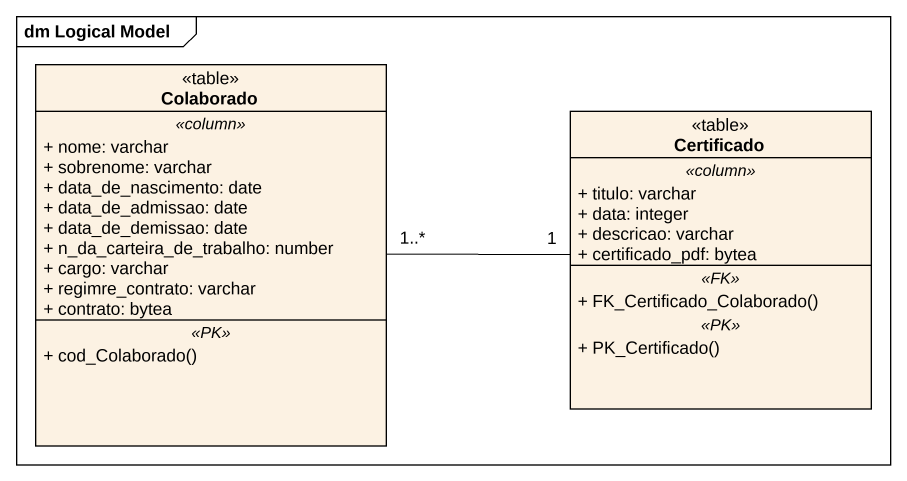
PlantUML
@startuml
mainframe dm Logical Model
hide circle
hide empty members
skinparam classAttributeIconSize 0
class Colaborado <<table>> {
  .. <<column>> ..
  + nome: varchar
  + sobrenome: varchar
  + data_de_nascimento: date
  + data_de_admissao: date
  + data_de_demissao: date
  + n_da_carteira_de_trabalho: number
  + cargo: varchar
  + regimre_contrato: varchar
  + contrato: bytea
  .. <<PK>> ..
  + cod_Colaborado()
}
class Certificado <<table>> {
  .. <<column>> ..
  + titulo: varchar
  + data: integer
  + descricao: varchar
  + certificado_pdf: bytea
  .. <<FK>> ..
  + FK_Certificado_Colaborado()
  .. <<PK>> ..
  + PK_Certificado()
}
Certificado "1" -left- "1..*" Colaborado
@enduml
